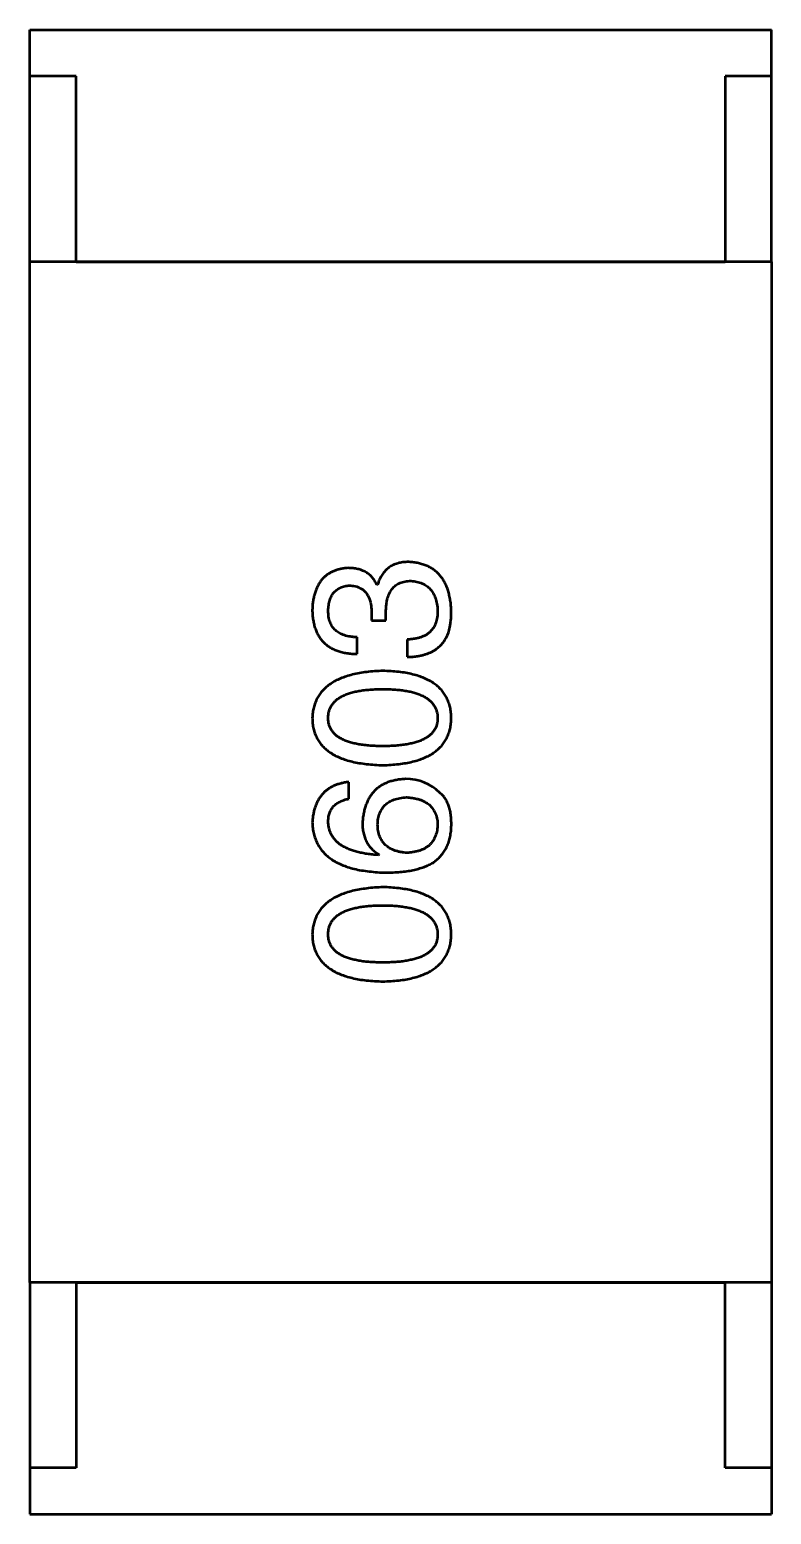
# Model space of a CAD drawing. Header units: millimetres. Extents: x 37 to 347, y 164 to 266.
# Drawn here: x 291.31 to 292.11, y 223.514 to 225.114 of the extents above; entities that cross this region are included whole.
import ezdxf

# ---------------------------------------------------------------- set-up
doc = ezdxf.new("R2010")
doc.units = ezdxf.units.MM
doc.header["$LTSCALE"] = 0.75
doc.layers.add('Visible', color=7, linetype='Continuous', lineweight=50)

msp = doc.modelspace()

# ---------------------------------------------------------------- linework, layer by layer
at = {"layer": 'Visible'}
for p, q in [((291.3104, 225.1142), (292.1104, 225.1142)), ((291.3104, 225.0642), (291.3104, 225.1142)), ((292.1104, 225.0642), (292.1104, 225.1142)), ((291.3604, 225.0642), (291.3104, 225.0642)), ((291.3104, 224.8642), (291.3104, 225.0642)), ((291.3604, 224.8642), (291.3604, 225.0642)), ((292.0604, 225.0642), (292.0604, 224.8642)), ((292.1104, 225.0642), (292.0604, 225.0642)), ((292.1104, 224.8642), (292.1104, 225.0642)), ((292.1104, 224.8642), (291.3104, 224.8642)), ((291.3104, 223.7642), (291.3104, 224.8642)), ((291.3604, 224.8642), (292.0604, 224.8642)), ((292.1104, 224.8642), (292.1104, 223.7642)), ((291.6857, 224.516), (291.6849, 224.516)), ((291.6791, 224.4874), (291.6791, 224.4775)), ((291.6947, 224.4775), (291.6947, 224.4865)), ((291.6791, 224.4775), (291.6947, 224.4775)), ((291.6635, 224.4415), (291.6635, 224.4595)), ((291.7176, 224.457), (291.7176, 224.4382)), ((291.6545, 224.2854), (291.6545, 224.3034)), ((291.6873, 224.2255), (291.6865, 224.2247)), ((292.1104, 223.7642), (291.3104, 223.7642)), ((291.3104, 223.7642), (291.3104, 223.5642)), ((291.3604, 223.7642), (292.0604, 223.7642)), ((291.3604, 223.7642), (291.3604, 223.5642)), ((292.0604, 223.5642), (292.0604, 223.7642)), ((292.1104, 223.7642), (292.1104, 223.5642)), ((291.3104, 223.5642), (291.3104, 223.5142)), ((291.3604, 223.5642), (291.3104, 223.5642)), ((292.1104, 223.5642), (292.0604, 223.5642)), ((292.1104, 223.5642), (292.1104, 223.5142)), ((291.3104, 223.5142), (292.1104, 223.5142))]:
    msp.add_line(p, q, dxfattribs=at)
msp.add_arc((291.7166, 224.2548), 0.0519, 45.691, 90.7052, dxfattribs=at)
for points, knots in [([(291.6537, 224.5341), (291.6522, 224.534), (291.6493, 224.5337), (291.6451, 224.5329), (291.6411, 224.5318), (291.6375, 224.5304), (291.6341, 224.5287), (291.631, 224.5266), (291.6281, 224.5243), (291.6256, 224.5216), (291.6233, 224.5186), (291.6213, 224.5153), (291.6196, 224.5117), (291.6182, 224.5077), (291.6169, 224.5035), (291.6161, 224.4989), (291.6154, 224.4941), (291.6153, 224.4907), (291.6152, 224.489)], [0, 0, 0, 0, 0.067521, 0.132139, 0.193339, 0.252064, 0.309083, 0.364848, 0.420021, 0.475612, 0.532002, 0.589602, 0.649896, 0.712634, 0.778603, 0.848416, 0.922155, 1, 1, 1, 1]), ([(291.6849, 224.516), (291.6841, 224.5175), (291.6827, 224.5203), (291.68, 224.524), (291.6767, 224.5271), (291.673, 224.5297), (291.6688, 224.5317), (291.6642, 224.5331), (291.6591, 224.5339), (291.6555, 224.534), (291.6537, 224.5341)], [0, 0, 0, 0, 0.125227, 0.244792, 0.361427, 0.478215, 0.59667, 0.722058, 0.856314, 1, 1, 1, 1]), ([(291.7193, 224.5406), (291.7182, 224.5406), (291.7161, 224.5406), (291.7131, 224.5403), (291.7101, 224.5399), (291.7074, 224.5391), (291.7047, 224.5383), (291.7023, 224.5372), (291.6999, 224.536), (291.6977, 224.5345), (291.6957, 224.5329), (291.6938, 224.5311), (291.6921, 224.529), (291.6905, 224.5268), (291.6891, 224.5244), (291.6877, 224.5218), (291.6866, 224.519), (291.686, 224.517), (291.6857, 224.516)], [0, 0, 0, 0, 0.071215, 0.138707, 0.20396, 0.266995, 0.327734, 0.387609, 0.445602, 0.503345, 0.561136, 0.618597, 0.677672, 0.738255, 0.799989, 0.863961, 0.930555, 1, 1, 1, 1]), ([(291.7652, 224.4874), (291.7651, 224.4894), (291.7649, 224.4934), (291.7642, 224.4992), (291.7631, 224.5046), (291.7618, 224.5097), (291.7601, 224.5144), (291.758, 224.5187), (291.7557, 224.5226), (291.753, 224.5261), (291.7499, 224.5293), (291.7465, 224.5321), (291.7428, 224.5345), (291.7387, 224.5365), (291.7343, 224.5381), (291.7296, 224.5394), (291.7246, 224.5403), (291.7211, 224.5405), (291.7193, 224.5406)], [0, 0, 0, 0, 0.078078, 0.151942, 0.221594, 0.28726, 0.350176, 0.409768, 0.467648, 0.523784, 0.578904, 0.634014, 0.689819, 0.746826, 0.805875, 0.867063, 0.931764, 1, 1, 1, 1]), ([(291.6324, 224.4882), (291.6324, 224.4892), (291.6325, 224.4912), (291.6329, 224.4941), (291.6334, 224.4968), (291.6341, 224.4994), (291.6349, 224.5017), (291.636, 224.5039), (291.6371, 224.5059), (291.6385, 224.5077), (291.64, 224.5093), (291.6417, 224.5107), (291.6436, 224.5119), (291.6456, 224.513), (291.6478, 224.5138), (291.6502, 224.5145), (291.6527, 224.515), (291.6545, 224.5151), (291.6553, 224.5152)], [0, 0, 0, 0, 0.078051, 0.151197, 0.220412, 0.286742, 0.34933, 0.409464, 0.467368, 0.52298, 0.578639, 0.633998, 0.690142, 0.746855, 0.805868, 0.867776, 0.932345, 1, 1, 1, 1]), ([(291.6553, 224.5152), (291.6571, 224.5151), (291.6591, 224.515), (291.6639, 224.5139), (291.6657, 224.5131), (291.6685, 224.5116), (291.6707, 224.5103), (291.6746, 224.5057), (291.6758, 224.5032), (291.6788, 224.496), (291.679, 224.4899), (291.6791, 224.4874)], [0.000001, 0.000001, 0.000001, 0.000001, 0.000529469, 0.000529469, 0.001127239, 0.001127239, 0.001835181, 0.001835181, 0.002488358, 0.002488358, 0.00458577, 0.00458577, 0.00458577, 0.00458577]), ([(291.6947, 224.4865), (291.6947, 224.4879), (291.6947, 224.4905), (291.6951, 224.4943), (291.6956, 224.4979), (291.6963, 224.5012), (291.6973, 224.5042), (291.6984, 224.507), (291.6998, 224.5095), (291.7014, 224.5118), (291.7032, 224.5137), (291.7052, 224.5155), (291.7075, 224.5169), (291.7099, 224.5181), (291.7126, 224.519), (291.7154, 224.5197), (291.7185, 224.5201), (291.7206, 224.5201), (291.7217, 224.5201)], [0, 0, 0, 0, 0.082495, 0.159728, 0.232496, 0.300725, 0.365163, 0.425859, 0.483728, 0.538892, 0.592921, 0.646195, 0.699968, 0.754746, 0.811387, 0.870806, 0.933482, 1, 1, 1, 1]), ([(291.7217, 224.5201), (291.7228, 224.5201), (291.725, 224.5199), (291.7281, 224.5193), (291.731, 224.5186), (291.7337, 224.5176), (291.7362, 224.5164), (291.7385, 224.515), (291.7406, 224.5132), (291.7425, 224.5114), (291.7442, 224.5092), (291.7457, 224.5069), (291.747, 224.5043), (291.7481, 224.5015), (291.749, 224.4985), (291.7497, 224.4953), (291.7502, 224.4918), (291.7503, 224.4894), (291.7504, 224.4882)], [0, 0, 0, 0, 0.068514, 0.133941, 0.195994, 0.255362, 0.312994, 0.369441, 0.424687, 0.480522, 0.537148, 0.594801, 0.654411, 0.716817, 0.781981, 0.850498, 0.923306, 1, 1, 1, 1]), ([(291.6152, 224.489), (291.6152, 224.4871), (291.6154, 224.4834), (291.6161, 224.4781), (291.617, 224.4732), (291.6184, 224.4686), (291.6202, 224.4643), (291.6223, 224.4604), (291.6248, 224.4569), (291.6276, 224.4537), (291.6308, 224.4509), (291.6345, 224.4484), (291.6384, 224.4464), (291.6427, 224.4446), (291.6474, 224.4433), (291.6525, 224.4423), (291.6579, 224.4416), (291.6616, 224.4415), (291.6635, 224.4415)], [0, 0, 0, 0, 0.073232, 0.142595, 0.207997, 0.270074, 0.329156, 0.386529, 0.441846, 0.496976, 0.551877, 0.607941, 0.665637, 0.725446, 0.788542, 0.855101, 0.925196, 1, 1, 1, 1]), ([(291.6635, 224.4595), (291.6623, 224.4595), (291.6599, 224.4596), (291.6563, 224.4601), (291.653, 224.4607), (291.65, 224.4615), (291.6471, 224.4626), (291.6446, 224.4639), (291.6422, 224.4653), (291.6402, 224.467), (291.6383, 224.4689), (291.6367, 224.4711), (291.6354, 224.4734), (291.6343, 224.476), (291.6334, 224.4787), (291.6328, 224.4817), (291.6325, 224.4849), (291.6324, 224.4871), (291.6324, 224.4882)], [0, 0, 0, 0, 0.078134, 0.15164, 0.221358, 0.286689, 0.348614, 0.407697, 0.464247, 0.520153, 0.574432, 0.629291, 0.684538, 0.742032, 0.801329, 0.863637, 0.930123, 1, 1, 1, 1]), ([(291.7504, 224.4882), (291.7504, 224.487), (291.7504, 224.4846), (291.75, 224.4811), (291.7493, 224.4779), (291.7484, 224.4749), (291.7473, 224.4721), (291.7459, 224.4696), (291.7442, 224.4673), (291.7423, 224.4652), (291.7401, 224.4634), (291.7376, 224.4617), (291.7349, 224.4604), (291.7319, 224.4592), (291.7287, 224.4583), (291.7253, 224.4577), (291.7215, 224.4572), (291.719, 224.4571), (291.7176, 224.457)], [0, 0, 0, 0, 0.071272, 0.13882, 0.201858, 0.262757, 0.320043, 0.376709, 0.431462, 0.486034, 0.541209, 0.597703, 0.65589, 0.717768, 0.782056, 0.850407, 0.92277, 1, 1, 1, 1]), ([(291.7603, 224.4603), (291.7607, 224.4612), (291.7615, 224.4629), (291.7625, 224.4657), (291.7633, 224.4688), (291.764, 224.4721), (291.7645, 224.4756), (291.7649, 224.4793), (291.7651, 224.4832), (291.7652, 224.486), (291.7652, 224.4874)], [0, 0, 0, 0, 0.101955, 0.208983, 0.322698, 0.44339, 0.570851, 0.70629, 0.84885, 1, 1, 1, 1]), ([(291.7176, 224.4382), (291.719, 224.4382), (291.7216, 224.4383), (291.7254, 224.4387), (291.7291, 224.4392), (291.7326, 224.4398), (291.7359, 224.4407), (291.739, 224.4416), (291.7419, 224.4428), (291.7447, 224.4441), (291.7473, 224.4455), (291.7497, 224.4472), (291.7519, 224.4489), (291.7539, 224.4509), (291.7558, 224.453), (291.7575, 224.4553), (291.759, 224.4577), (291.7598, 224.4594), (291.7603, 224.4603)], [0, 0, 0, 0, 0.078937, 0.154495, 0.226898, 0.296844, 0.363348, 0.427781, 0.48946, 0.549586, 0.607902, 0.664733, 0.720805, 0.776157, 0.831175, 0.886736, 0.943094, 1, 1, 1, 1]), ([(291.6914, 224.4232), (291.6884, 224.4231), (291.6825, 224.4229), (291.6741, 224.422), (291.6662, 224.4208), (291.6588, 224.4193), (291.652, 224.4174), (291.6458, 224.4151), (291.6402, 224.4125), (291.6351, 224.4094), (291.6306, 224.4061), (291.6266, 224.4023), (291.6232, 224.3982), (291.6204, 224.3938), (291.6183, 224.3889), (291.6166, 224.3838), (291.6155, 224.3782), (291.6153, 224.3744), (291.6152, 224.3724)], [0, 0, 0, 0, 0.088475, 0.171606, 0.249595, 0.322626, 0.391327, 0.455765, 0.516374, 0.573675, 0.628522, 0.681161, 0.732559, 0.783563, 0.83504, 0.887639, 0.942585, 1, 1, 1, 1]), ([(291.7652, 224.3724), (291.7651, 224.3744), (291.7649, 224.3783), (291.764, 224.3839), (291.7624, 224.3892), (291.7604, 224.3941), (291.7577, 224.3986), (291.7545, 224.4027), (291.7507, 224.4065), (291.7463, 224.4099), (291.7414, 224.4128), (291.7359, 224.4154), (291.7299, 224.4177), (291.7233, 224.4196), (291.7161, 224.4211), (291.7084, 224.4222), (291.7001, 224.4229), (291.6944, 224.4231), (291.6914, 224.4232)], [0, 0, 0, 0, 0.059134, 0.115603, 0.169236, 0.221572, 0.273254, 0.32474, 0.377319, 0.431815, 0.488555, 0.548609, 0.612242, 0.680182, 0.75251, 0.829782, 0.91231, 1, 1, 1, 1]), ([(291.6324, 224.3724), (291.6324, 224.3737), (291.6325, 224.3761), (291.6332, 224.3797), (291.6344, 224.383), (291.636, 224.3861), (291.6381, 224.3889), (291.6407, 224.3915), (291.6437, 224.3938), (291.6472, 224.3959), (291.6511, 224.3977), (291.6555, 224.3993), (291.6604, 224.4006), (291.6657, 224.4017), (291.6715, 224.4025), (291.6777, 224.4031), (291.6844, 224.4035), (291.689, 224.4035), (291.6914, 224.4036)], [0, 0, 0, 0, 0.050604, 0.098688, 0.145699, 0.191791, 0.238625, 0.286717, 0.337546, 0.391814, 0.449755, 0.512106, 0.579685, 0.652048, 0.730262, 0.814146, 0.904281, 1, 1, 1, 1]), ([(291.6914, 224.4036), (291.6938, 224.4035), (291.6983, 224.4035), (291.7049, 224.4031), (291.7111, 224.4025), (291.7168, 224.4017), (291.7221, 224.4006), (291.7269, 224.3993), (291.7313, 224.3977), (291.7352, 224.3959), (291.7387, 224.3938), (291.7418, 224.3915), (291.7444, 224.3889), (291.7465, 224.3861), (291.7482, 224.383), (291.7494, 224.3797), (291.7502, 224.3761), (291.7504, 224.3737), (291.7504, 224.3724)], [0, 0, 0, 0, 0.094834, 0.184067, 0.267029, 0.344713, 0.417334, 0.484367, 0.546941, 0.604717, 0.65953, 0.710539, 0.759381, 0.806382, 0.853027, 0.900623, 0.949121, 1, 1, 1, 1]), ([(291.6152, 224.3724), (291.6153, 224.3704), (291.6154, 224.3665), (291.6164, 224.3609), (291.618, 224.3557), (291.6201, 224.3508), (291.6229, 224.3462), (291.6262, 224.3421), (291.6302, 224.3384), (291.6347, 224.335), (291.6398, 224.332), (291.6454, 224.3294), (291.6517, 224.3271), (291.6585, 224.3253), (291.6659, 224.3238), (291.6739, 224.3227), (291.6825, 224.3219), (291.6884, 224.3217), (291.6914, 224.3216)], [0, 0, 0, 0, 0.057911, 0.113262, 0.165956, 0.217443, 0.268511, 0.319665, 0.372, 0.426129, 0.483365, 0.543779, 0.607756, 0.676562, 0.749704, 0.827713, 0.911177, 1, 1, 1, 1]), ([(291.6914, 224.3421), (291.689, 224.3421), (291.6844, 224.3422), (291.6777, 224.3425), (291.6715, 224.3431), (291.6657, 224.3439), (291.6604, 224.345), (291.6555, 224.3462), (291.6511, 224.3478), (291.6472, 224.3496), (291.6437, 224.3516), (291.6407, 224.3538), (291.6381, 224.3563), (291.636, 224.3591), (291.6344, 224.3621), (291.6332, 224.3653), (291.6325, 224.3688), (291.6324, 224.3712), (291.6324, 224.3724)], [0, 0, 0, 0, 0.096452, 0.187278, 0.271765, 0.350519, 0.423437, 0.491321, 0.554011, 0.612224, 0.666281, 0.717003, 0.764884, 0.811423, 0.856783, 0.902993, 0.950236, 1, 1, 1, 1]), ([(291.6914, 224.3216), (291.6944, 224.3217), (291.7001, 224.3219), (291.7084, 224.3227), (291.7161, 224.3238), (291.7233, 224.3253), (291.7299, 224.3271), (291.7359, 224.3294), (291.7414, 224.332), (291.7463, 224.335), (291.7507, 224.3384), (291.7545, 224.3421), (291.7577, 224.3463), (291.7604, 224.3508), (291.7624, 224.3557), (291.764, 224.3609), (291.7649, 224.3666), (291.7651, 224.3704), (291.7652, 224.3724)], [0, 0, 0, 0, 0.087693, 0.170223, 0.247496, 0.319826, 0.387768, 0.451403, 0.511459, 0.568358, 0.622671, 0.675251, 0.726739, 0.778422, 0.830759, 0.884394, 0.940865, 1, 1, 1, 1]), ([(291.7504, 224.3724), (291.7504, 224.3712), (291.7503, 224.3688), (291.7496, 224.3653), (291.7485, 224.3621), (291.7468, 224.3591), (291.7447, 224.3563), (291.7421, 224.3538), (291.7391, 224.3516), (291.7356, 224.3496), (291.7317, 224.3478), (291.7273, 224.3462), (291.7224, 224.345), (291.7171, 224.3439), (291.7113, 224.3431), (291.7051, 224.3425), (291.6984, 224.3422), (291.6938, 224.3421), (291.6914, 224.3421)], [0, 0, 0, 0, 0.049766, 0.097012, 0.143225, 0.188786, 0.235079, 0.282962, 0.333687, 0.387747, 0.445963, 0.508657, 0.576545, 0.649868, 0.72822, 0.812712, 0.903543, 1, 1, 1, 1]), ([(291.716, 224.3067), (291.7142, 224.3066), (291.7108, 224.3064), (291.7058, 224.3056), (291.7012, 224.3046), (291.6968, 224.3032), (291.6928, 224.3015), (291.6891, 224.2994), (291.6856, 224.297), (291.6826, 224.2942), (291.6798, 224.2911), (291.6773, 224.2877), (291.6752, 224.2839), (291.6734, 224.2797), (291.6718, 224.2753), (291.6707, 224.2705), (291.6698, 224.2653), (291.6695, 224.2618), (291.6693, 224.2599)], [0, 0, 0, 0, 0.071527, 0.139094, 0.20346, 0.264939, 0.323904, 0.381383, 0.437591, 0.493343, 0.549401, 0.606085, 0.664838, 0.725424, 0.788712, 0.855452, 0.925772, 1, 1, 1, 1]), ([(291.6545, 224.3034), (291.653, 224.3032), (291.6501, 224.3028), (291.6459, 224.3019), (291.6419, 224.3007), (291.6382, 224.2992), (291.6348, 224.2975), (291.6317, 224.2954), (291.6288, 224.2931), (291.6262, 224.2905), (291.6239, 224.2876), (291.6218, 224.2845), (291.62, 224.2811), (291.6185, 224.2774), (291.6172, 224.2734), (291.6163, 224.2692), (291.6156, 224.2646), (291.6153, 224.2615), (291.6152, 224.2599)], [0, 0, 0, 0, 0.06947, 0.136096, 0.199592, 0.260665, 0.319672, 0.377156, 0.433415, 0.489984, 0.546535, 0.604276, 0.663499, 0.725182, 0.788953, 0.855683, 0.926216, 1, 1, 1, 1]), ([(291.7652, 224.255), (291.7652, 224.2571), (291.7653, 224.2612), (291.7648, 224.267), (291.764, 224.2724), (291.7626, 224.2773), (291.7609, 224.2817), (291.7587, 224.2856), (291.7561, 224.2891), (291.7539, 224.291), (291.7529, 224.2919)], [0, 0, 0, 0, 0.156782, 0.301945, 0.436395, 0.561474, 0.678489, 0.78853, 0.894967, 1, 1, 1, 1]), ([(291.6324, 224.2599), (291.6325, 224.2616), (291.6325, 224.2649), (291.6336, 224.2695), (291.6354, 224.2735), (291.6378, 224.2771), (291.641, 224.28), (291.6449, 224.2824), (291.6495, 224.2842), (291.6528, 224.285), (291.6545, 224.2854)], [0, 0, 0, 0, 0.136586, 0.261496, 0.378089, 0.490612, 0.605522, 0.725767, 0.8561, 1, 1, 1, 1]), ([(291.6857, 224.2575), (291.6857, 224.2586), (291.6858, 224.2608), (291.6863, 224.264), (291.687, 224.267), (291.6879, 224.2698), (291.689, 224.2723), (291.6904, 224.2747), (291.692, 224.2769), (291.6938, 224.2788), (291.6959, 224.2806), (291.6982, 224.2822), (291.7008, 224.2835), (291.7035, 224.2846), (291.7065, 224.2855), (291.7098, 224.2862), (291.7132, 224.2867), (291.7156, 224.2869), (291.7168, 224.287)], [0, 0, 0, 0, 0.069884, 0.136529, 0.199638, 0.259844, 0.317774, 0.374356, 0.430026, 0.485148, 0.5409, 0.597889, 0.657472, 0.718614, 0.783613, 0.85129, 0.923712, 1, 1, 1, 1]), ([(291.7168, 224.287), (291.7181, 224.2869), (291.7206, 224.2867), (291.7243, 224.2862), (291.7277, 224.2855), (291.7309, 224.2847), (291.7338, 224.2836), (291.7365, 224.2822), (291.739, 224.2808), (291.7412, 224.2791), (291.7432, 224.2772), (291.745, 224.275), (291.7465, 224.2727), (291.7478, 224.2702), (291.7488, 224.2675), (291.7496, 224.2646), (291.7502, 224.2615), (291.7503, 224.2594), (291.7504, 224.2583)], [0, 0, 0, 0, 0.078863, 0.153308, 0.223539, 0.289857, 0.35341, 0.413572, 0.471721, 0.528235, 0.584279, 0.638781, 0.69466, 0.751251, 0.809198, 0.869697, 0.933318, 1, 1, 1, 1]), ([(291.6152, 224.2599), (291.6153, 224.2578), (291.6156, 224.2537), (291.6167, 224.2477), (291.6184, 224.2421), (291.6207, 224.2369), (291.6235, 224.232), (291.6271, 224.2276), (291.6312, 224.2236), (291.6359, 224.2201), (291.6412, 224.2169), (291.6471, 224.2141), (291.6536, 224.2117), (291.6607, 224.2097), (291.6683, 224.2081), (291.6766, 224.207), (291.6854, 224.2061), (291.6915, 224.2059), (291.6947, 224.2058)], [0, 0, 0, 0, 0.058957, 0.115262, 0.16907, 0.221312, 0.273147, 0.324961, 0.377649, 0.432026, 0.488925, 0.549039, 0.612912, 0.680653, 0.753056, 0.830314, 0.912483, 1, 1, 1, 1]), ([(291.6865, 224.2247), (291.6844, 224.2249), (291.6803, 224.2251), (291.6743, 224.2259), (291.6687, 224.2269), (291.6635, 224.2281), (291.6587, 224.2295), (291.6544, 224.2311), (291.6504, 224.233), (291.6467, 224.235), (291.6436, 224.2374), (291.6407, 224.2399), (291.6383, 224.2427), (291.6364, 224.2457), (291.6347, 224.2489), (291.6336, 224.2524), (291.6327, 224.2561), (291.6325, 224.2586), (291.6324, 224.2599)], [0, 0, 0, 0, 0.089218, 0.173709, 0.252753, 0.326963, 0.397099, 0.462534, 0.524018, 0.582178, 0.637235, 0.689955, 0.741228, 0.791618, 0.841661, 0.892925, 0.945259, 1, 1, 1, 1]), ([(291.6693, 224.2599), (291.6693, 224.258), (291.6694, 224.2541), (291.6703, 224.2487), (291.6717, 224.2436), (291.6736, 224.239), (291.6762, 224.2349), (291.6793, 224.2312), (291.6831, 224.2281), (291.6859, 224.2264), (291.6873, 224.2255)], [0, 0, 0, 0, 0.144617, 0.279572, 0.40596, 0.526097, 0.64389, 0.760003, 0.877724, 1, 1, 1, 1]), ([(291.7176, 224.2272), (291.7164, 224.2272), (291.7139, 224.2274), (291.7104, 224.2279), (291.7071, 224.2287), (291.704, 224.2296), (291.7011, 224.2308), (291.6985, 224.2321), (291.6962, 224.2337), (291.6941, 224.2355), (291.6922, 224.2375), (291.6905, 224.2398), (291.6891, 224.2422), (291.6879, 224.2449), (291.687, 224.2477), (291.6863, 224.2508), (291.6858, 224.2541), (291.6857, 224.2563), (291.6857, 224.2575)], [0, 0, 0, 0, 0.076072, 0.148369, 0.216753, 0.281358, 0.342792, 0.401604, 0.458929, 0.514444, 0.569818, 0.625343, 0.681554, 0.739608, 0.800134, 0.863477, 0.929547, 1, 1, 1, 1]), ([(291.7504, 224.2583), (291.7504, 224.2571), (291.7503, 224.2548), (291.7498, 224.2514), (291.7491, 224.2482), (291.7481, 224.2453), (291.7469, 224.2426), (291.7455, 224.2401), (291.7438, 224.2378), (291.7418, 224.2357), (291.7397, 224.2339), (291.7372, 224.2323), (291.7346, 224.2308), (291.7316, 224.2296), (291.7285, 224.2287), (291.7251, 224.228), (291.7215, 224.2274), (291.7189, 224.2272), (291.7176, 224.2272)], [0, 0, 0, 0, 0.070403, 0.137196, 0.200053, 0.260887, 0.31876, 0.37535, 0.430743, 0.485927, 0.541678, 0.598832, 0.657726, 0.719441, 0.783504, 0.851852, 0.923533, 1, 1, 1, 1]), ([(291.7455, 224.2165), (291.747, 224.2176), (291.75, 224.2198), (291.7539, 224.2237), (291.7572, 224.228), (291.76, 224.2327), (291.7622, 224.2377), (291.7637, 224.2431), (291.7648, 224.249), (291.7651, 224.253), (291.7652, 224.255)], [0, 0, 0, 0, 0.125033, 0.246266, 0.36603, 0.485265, 0.606781, 0.732144, 0.862551, 1, 1, 1, 1]), ([(291.6947, 224.2058), (291.6973, 224.2059), (291.7025, 224.2059), (291.71, 224.2065), (291.7171, 224.2072), (291.7237, 224.2084), (291.7298, 224.2099), (291.7355, 224.2117), (291.7407, 224.2139), (291.7439, 224.2156), (291.7455, 224.2165)], [0, 0, 0, 0, 0.151498, 0.29521, 0.430242, 0.557137, 0.677306, 0.790845, 0.898111, 1, 1, 1, 1]), ([(291.6914, 224.1901), (291.6884, 224.19), (291.6825, 224.1897), (291.6741, 224.1888), (291.6662, 224.1876), (291.6588, 224.1861), (291.652, 224.1842), (291.6458, 224.1819), (291.6402, 224.1793), (291.6351, 224.1763), (291.6306, 224.1729), (291.6266, 224.1692), (291.6232, 224.1651), (291.6204, 224.1606), (291.6183, 224.1558), (291.6166, 224.1506), (291.6155, 224.1451), (291.6153, 224.1412), (291.6152, 224.1393)], [0, 0, 0, 0, 0.088475, 0.171606, 0.249595, 0.322626, 0.391327, 0.455765, 0.516374, 0.573675, 0.628522, 0.681161, 0.732559, 0.783563, 0.83504, 0.887639, 0.942585, 1, 1, 1, 1]), ([(291.7652, 224.1393), (291.7651, 224.1413), (291.7649, 224.1451), (291.764, 224.1508), (291.7624, 224.156), (291.7604, 224.1609), (291.7577, 224.1654), (291.7545, 224.1696), (291.7507, 224.1733), (291.7463, 224.1767), (291.7414, 224.1797), (291.7359, 224.1823), (291.7299, 224.1845), (291.7233, 224.1864), (291.7161, 224.1879), (291.7084, 224.189), (291.7001, 224.1898), (291.6944, 224.19), (291.6914, 224.1901)], [0, 0, 0, 0, 0.059134, 0.115603, 0.169236, 0.221572, 0.273254, 0.32474, 0.377319, 0.431815, 0.488555, 0.548609, 0.612242, 0.680182, 0.75251, 0.829782, 0.91231, 1, 1, 1, 1]), ([(291.6324, 224.1393), (291.6324, 224.1405), (291.6325, 224.143), (291.6332, 224.1466), (291.6344, 224.1499), (291.636, 224.153), (291.6381, 224.1558), (291.6407, 224.1584), (291.6437, 224.1607), (291.6472, 224.1628), (291.6511, 224.1646), (291.6555, 224.1661), (291.6604, 224.1675), (291.6657, 224.1686), (291.6715, 224.1694), (291.6777, 224.17), (291.6844, 224.1704), (291.689, 224.1704), (291.6914, 224.1704)], [0, 0, 0, 0, 0.050604, 0.098688, 0.145699, 0.191791, 0.238625, 0.286717, 0.337546, 0.391814, 0.449755, 0.512106, 0.579685, 0.652048, 0.730262, 0.814146, 0.904281, 1, 1, 1, 1]), ([(291.6914, 224.1704), (291.6938, 224.1704), (291.6983, 224.1704), (291.7049, 224.17), (291.7111, 224.1694), (291.7168, 224.1685), (291.7221, 224.1675), (291.7269, 224.1661), (291.7313, 224.1646), (291.7352, 224.1627), (291.7387, 224.1607), (291.7418, 224.1583), (291.7444, 224.1558), (291.7465, 224.153), (291.7482, 224.1499), (291.7494, 224.1466), (291.7502, 224.143), (291.7504, 224.1405), (291.7504, 224.1393)], [0, 0, 0, 0, 0.094834, 0.184067, 0.267029, 0.344713, 0.417334, 0.484367, 0.546941, 0.604717, 0.65953, 0.710539, 0.759381, 0.806382, 0.853027, 0.900623, 0.949121, 1, 1, 1, 1]), ([(291.6152, 224.1393), (291.6153, 224.1373), (291.6154, 224.1334), (291.6164, 224.1278), (291.618, 224.1225), (291.6201, 224.1176), (291.6229, 224.1131), (291.6262, 224.109), (291.6302, 224.1052), (291.6347, 224.1019), (291.6398, 224.0988), (291.6454, 224.0962), (291.6517, 224.094), (291.6585, 224.0921), (291.6659, 224.0906), (291.6739, 224.0895), (291.6825, 224.0888), (291.6884, 224.0886), (291.6914, 224.0885)], [0, 0, 0, 0, 0.057911, 0.113262, 0.165956, 0.217443, 0.268511, 0.319665, 0.372, 0.426129, 0.483365, 0.543779, 0.607756, 0.676562, 0.749704, 0.827713, 0.911177, 1, 1, 1, 1]), ([(291.6914, 224.1089), (291.689, 224.109), (291.6844, 224.109), (291.6777, 224.1094), (291.6715, 224.1099), (291.6657, 224.1107), (291.6604, 224.1119), (291.6555, 224.1131), (291.6511, 224.1146), (291.6472, 224.1164), (291.6437, 224.1184), (291.6407, 224.1207), (291.6381, 224.1232), (291.636, 224.1259), (291.6344, 224.1289), (291.6332, 224.1322), (291.6325, 224.1357), (291.6324, 224.138), (291.6324, 224.1393)], [0, 0, 0, 0, 0.096452, 0.187278, 0.271765, 0.350519, 0.423437, 0.491321, 0.554011, 0.612224, 0.666281, 0.717003, 0.764884, 0.811423, 0.856783, 0.902993, 0.950236, 1, 1, 1, 1]), ([(291.6914, 224.0885), (291.6944, 224.0886), (291.7001, 224.0888), (291.7084, 224.0895), (291.7161, 224.0906), (291.7233, 224.0921), (291.7299, 224.094), (291.7359, 224.0962), (291.7414, 224.0988), (291.7463, 224.1019), (291.7507, 224.1052), (291.7545, 224.109), (291.7577, 224.1131), (291.7604, 224.1176), (291.7624, 224.1225), (291.764, 224.1278), (291.7649, 224.1334), (291.7651, 224.1373), (291.7652, 224.1393)], [0, 0, 0, 0, 0.087693, 0.170223, 0.247496, 0.319826, 0.387768, 0.451403, 0.511459, 0.568358, 0.622671, 0.675251, 0.726739, 0.778422, 0.830759, 0.884394, 0.940865, 1, 1, 1, 1]), ([(291.7504, 224.1393), (291.7504, 224.138), (291.7503, 224.1357), (291.7496, 224.1322), (291.7485, 224.1289), (291.7468, 224.1259), (291.7447, 224.1232), (291.7421, 224.1207), (291.7391, 224.1184), (291.7356, 224.1164), (291.7317, 224.1146), (291.7273, 224.1131), (291.7224, 224.1119), (291.7171, 224.1107), (291.7113, 224.1099), (291.7051, 224.1094), (291.6984, 224.109), (291.6938, 224.109), (291.6914, 224.1089)], [0, 0, 0, 0, 0.049766, 0.097012, 0.143225, 0.188786, 0.235079, 0.282962, 0.333687, 0.387747, 0.445963, 0.508657, 0.576545, 0.649868, 0.72822, 0.812712, 0.903543, 1, 1, 1, 1])]:
    msp.add_open_spline(points, degree=3, knots=knots, dxfattribs=at)

doc.saveas('drawing.dxf')
